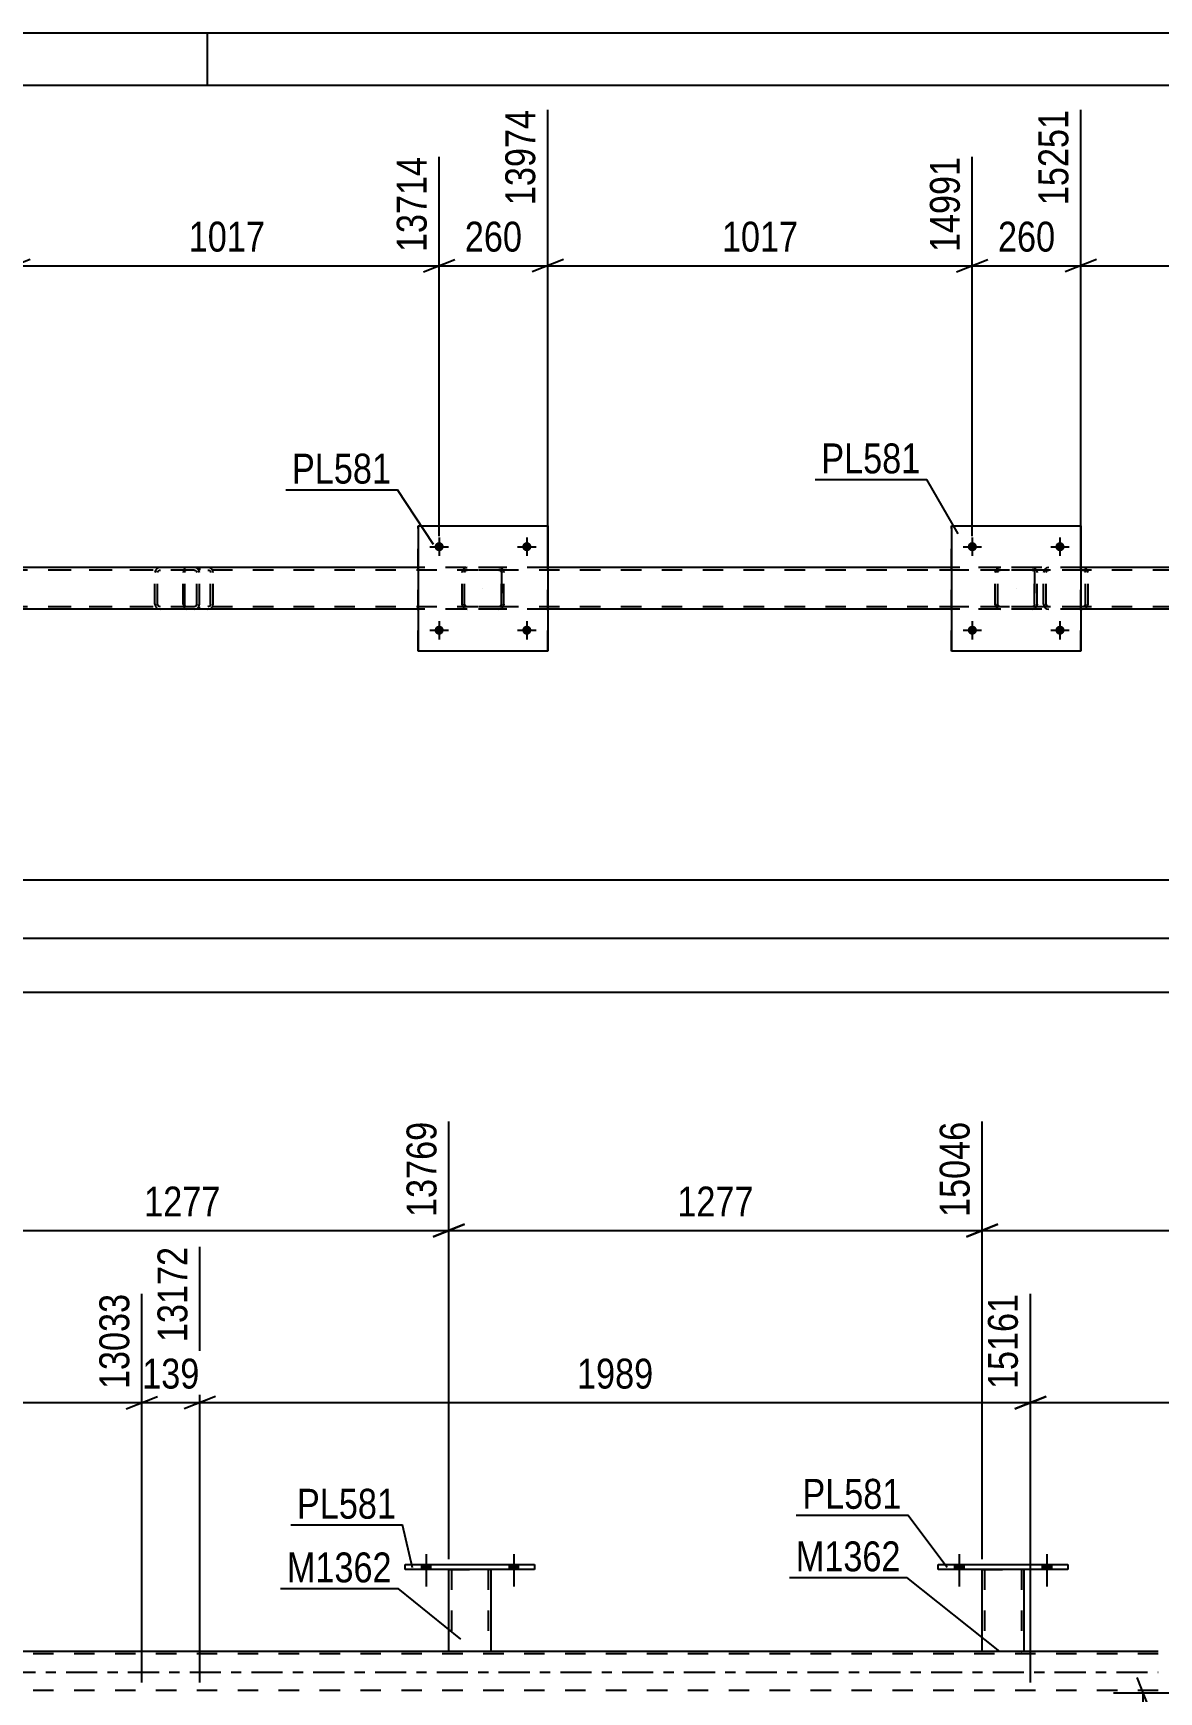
# Model space of a CAD drawing. Header units: millimetres. Extents: x -126 to 715, y -436 to 158.
# Drawn here: x 488 to 595.8, y -0.9 to 158.1 of the extents above; entities that cross this region are included whole.
import ezdxf

# ---------------------------------------------------------------- set-up
doc = ezdxf.new("R2010")
doc.units = ezdxf.units.MM
doc.linetypes.add('DXK_LINE_DOT2', pattern=[3.9198, 1.9599, -1.9599])
doc.linetypes.add('DXK_LINE_DOT3', pattern=[5.9187, 2.979, -0.9799, 0.9799, -0.9799])
doc.styles.add('Arial Narrow', font='ARIALN.TTF', dxfattribs={"height": 0.2})

# ---------------------------------------------------------------- blocks, each defined once
blk = doc.blocks.new('Unknown-232816294-1134')
at = {"color": 5, "linetype": 'Continuous'}
for p, q in [((714.67, 158.06), (-126.33, 158.06)), ((504.67, 153.06), (504.67, 158.06)), ((709.67, 153.06), (-121.33, 153.06))]:
    blk.add_line(p, q, dxfattribs=at)
blk = doc.blocks.new('Part-232816294-23063 - 23056')
at = {"color": 7, "linetype": 'DXK_LINE_DOT2'}
for p, q in [((503.38, 106.85), (488.25, 106.85)), ((503.38, 106.61), (488.25, 106.61)), ((499.67, 106.56), (499.63, 106.37)), ((499.91, 106.46), (499.96, 106.54)), ((500.15, 106.85), (499.95, 106.82)), ((499.96, 106.54), (500.05, 106.59)), ((500.05, 106.59), (500.15, 106.61)), ((503.58, 106.82), (503.38, 106.85)), ((503.38, 106.61), (503.48, 106.59)), ((503.48, 106.59), (503.56, 106.54)), ((503.56, 106.54), (503.62, 106.46)), ((503.89, 106.37), (503.85, 106.56)), ((499.63, 103.33), (499.63, 106.37)), ((499.89, 106.37), (499.91, 106.46)), ((499.89, 103.33), (499.89, 106.37)), ((503.62, 106.46), (503.64, 106.37)), ((503.64, 103.33), (503.64, 106.37)), ((503.89, 103.33), (503.89, 106.37)), ((499.63, 103.33), (499.67, 103.15)), ((499.91, 103.24), (499.89, 103.33)), ((503.64, 103.33), (503.62, 103.24)), ((503.85, 103.15), (503.89, 103.33)), ((503.38, 103.09), (488.25, 103.09)), ((503.38, 102.85), (488.25, 102.85)), ((499.96, 103.16), (499.91, 103.24)), ((499.95, 102.89), (500.15, 102.85)), ((500.05, 103.11), (499.96, 103.16)), ((500.15, 103.09), (500.05, 103.11)), ((503.48, 103.11), (503.38, 103.09)), ((503.38, 102.85), (503.58, 102.89)), ((503.56, 103.16), (503.48, 103.11)), ((503.62, 103.24), (503.56, 103.16))]:
    blk.add_line(p, q, dxfattribs=at)
for centre, start, end in [((500.13, 106.35), 110.7583, 155.68), ((503.4, 106.35), 24.32, 69.2417), ((500.13, 103.35), 204.32, 249.2417), ((503.4, 103.35), 290.7583, 335.68)]:
    blk.add_arc(centre, 0.496, start, end, dxfattribs=at)
blk = doc.blocks.new('Part-232816294-23064 - 23056')
at = {"color": 7, "linetype": 'DXK_LINE_DOT2'}
for p, q in [((588.51, 106.85), (573.38, 106.85)), ((588.51, 106.61), (573.38, 106.61)), ((584.81, 106.56), (584.77, 106.37)), ((585.04, 106.46), (585.1, 106.54)), ((585.28, 106.85), (585.08, 106.82)), ((585.1, 106.54), (585.18, 106.59)), ((585.18, 106.59), (585.28, 106.61)), ((588.71, 106.82), (588.51, 106.85)), ((588.51, 106.61), (588.61, 106.59)), ((588.61, 106.59), (588.7, 106.54)), ((588.7, 106.54), (588.75, 106.46)), ((589.03, 106.37), (588.99, 106.56)), ((584.77, 103.33), (584.77, 106.37)), ((585.02, 106.37), (585.04, 106.46)), ((585.02, 103.33), (585.02, 106.37)), ((588.75, 106.46), (588.77, 106.37)), ((588.77, 103.33), (588.77, 106.37)), ((589.03, 103.33), (589.03, 106.37)), ((584.77, 103.33), (584.81, 103.15)), ((585.04, 103.24), (585.02, 103.33)), ((588.77, 103.33), (588.75, 103.24)), ((588.99, 103.15), (589.03, 103.33)), ((588.51, 103.09), (573.38, 103.09)), ((588.51, 102.85), (573.38, 102.85)), ((585.1, 103.16), (585.04, 103.24)), ((585.08, 102.89), (585.28, 102.85)), ((585.18, 103.11), (585.1, 103.16)), ((585.28, 103.09), (585.18, 103.11)), ((588.61, 103.11), (588.51, 103.09)), ((588.51, 102.85), (588.71, 102.89)), ((588.7, 103.16), (588.61, 103.11)), ((588.75, 103.24), (588.7, 103.16))]:
    blk.add_line(p, q, dxfattribs=at)
for centre, start, end in [((585.26, 106.35), 110.7583, 155.68), ((588.53, 106.35), 24.32, 69.2417), ((585.26, 103.35), 204.32, 249.2417), ((588.53, 103.35), 290.7583, 335.68)]:
    blk.add_arc(centre, 0.496, start, end, dxfattribs=at)
blk = doc.blocks.new('Part-232816294-23072 - 23056')
at = {"color": 7, "linetype": 'DXK_LINE_DOT2'}
for p, q in [((502.37, 106.56), (502.34, 106.37)), ((502.42, 106.71), (502.37, 106.56)), ((502.51, 106.82), (502.42, 106.71)), ((502.49, 106.46), (502.52, 106.54)), ((502.62, 106.85), (502.51, 106.82)), ((502.52, 106.54), (502.56, 106.59)), ((502.56, 106.59), (502.62, 106.61)), ((514.9, 106.85), (502.62, 106.85)), ((514.9, 106.61), (502.62, 106.61)), ((503.89, 106.85), (503.89, 106.61)), ((504.9, 106.82), (504.71, 106.85)), ((504.71, 106.61), (504.8, 106.59)), ((504.8, 106.59), (504.88, 106.54)), ((504.88, 106.54), (504.94, 106.46)), ((505.21, 106.37), (505.17, 106.56)), ((502.34, 103.33), (502.34, 106.37)), ((502.48, 106.37), (502.49, 106.46)), ((502.48, 103.33), (502.48, 106.37)), ((504.94, 106.46), (504.96, 106.37)), ((504.96, 103.33), (504.96, 106.37)), ((505.21, 103.33), (505.21, 106.37)), ((502.34, 103.33), (502.37, 103.15)), ((502.49, 103.24), (502.48, 103.33)), ((504.96, 103.33), (504.94, 103.24)), ((505.17, 103.15), (505.21, 103.33)), ((502.37, 103.15), (502.42, 102.99)), ((502.42, 102.99), (502.51, 102.89)), ((502.52, 103.16), (502.49, 103.24)), ((502.51, 102.89), (502.62, 102.85)), ((502.56, 103.11), (502.52, 103.16)), ((502.62, 103.09), (502.56, 103.11)), ((514.9, 103.09), (502.62, 103.09)), ((514.9, 102.85), (502.62, 102.85)), ((503.89, 102.85), (503.89, 103.09)), ((504.8, 103.11), (504.71, 103.09)), ((504.71, 102.85), (504.9, 102.89)), ((504.88, 103.16), (504.8, 103.11)), ((504.94, 103.24), (504.88, 103.16))]:
    blk.add_line(p, q, dxfattribs=at)
for centre, start, end in [((504.72, 106.36), 23.8494, 68.8059), ((504.72, 103.35), 291.1941, 336.1506)]:
    blk.add_arc(centre, 0.492, start, end, dxfattribs=at)
blk = doc.blocks.new('Part-232816294-23153 - 23056')
at = {"color": 7, "linetype": 'DXK_LINE_DOT2'}
for p, q in [((605.03, 106.61), (267.49, 106.61)), ((537.26, 106.85), (524.86, 106.85)), ((588.34, 106.85), (575.94, 106.85)), ((605.03, 103.09), (267.49, 103.09)), ((537.26, 102.85), (524.86, 102.85)), ((588.34, 102.85), (575.94, 102.85))]:
    blk.add_line(p, q, dxfattribs=at)
at = {"color": 2, "linetype": 'Continuous'}
for p, q in [((524.86, 106.85), (486.18, 106.85)), ((575.94, 106.85), (537.26, 106.85)), ((605.03, 106.85), (588.34, 106.85)), ((524.86, 102.85), (486.18, 102.85)), ((575.94, 102.85), (537.26, 102.85)), ((605.03, 102.85), (588.34, 102.85))]:
    blk.add_line(p, q, dxfattribs=at)
blk = doc.blocks.new('Part-232816294-70152 - 23056')
at = {"color": 7, "linetype": 'DXK_LINE_DOT2'}
for p, q in [((529.06, 106.37), (529.1, 106.56)), ((529.1, 106.56), (529.06, 106.37)), ((529.32, 106.46), (529.37, 106.54)), ((529.36, 106.82), (529.54, 106.85)), ((529.54, 106.85), (529.36, 106.82)), ((529.37, 106.54), (529.45, 106.59)), ((529.45, 106.59), (529.54, 106.61)), ((532.58, 106.85), (529.54, 106.85)), ((532.58, 106.61), (529.54, 106.61)), ((532.58, 106.85), (532.77, 106.82)), ((532.77, 106.82), (532.58, 106.85)), ((532.58, 106.61), (532.68, 106.59)), ((532.68, 106.59), (532.75, 106.54)), ((532.75, 106.54), (532.81, 106.46)), ((533.03, 106.56), (533.06, 106.37)), ((533.06, 106.37), (533.03, 106.56)), ((529.06, 103.33), (529.06, 106.37)), ((529.06, 103.33), (529.06, 106.37)), ((529.3, 106.37), (529.32, 106.46)), ((529.3, 103.33), (529.3, 106.37)), ((529.3, 103.33), (529.3, 106.37)), ((532.81, 106.46), (532.82, 106.37)), ((532.82, 103.33), (532.82, 106.37)), ((532.82, 106.37), (532.82, 103.33)), ((533.06, 103.33), (533.06, 106.37)), ((533.06, 103.33), (533.06, 106.37)), ((529.1, 103.15), (529.06, 103.33)), ((529.06, 103.33), (529.1, 103.15)), ((529.32, 103.24), (529.3, 103.33)), ((532.82, 103.33), (532.81, 103.24)), ((533.06, 103.33), (533.03, 103.15)), ((533.03, 103.15), (533.06, 103.33)), ((529.37, 103.16), (529.32, 103.24)), ((529.54, 102.85), (529.36, 102.89)), ((529.36, 102.89), (529.54, 102.85)), ((529.45, 103.11), (529.37, 103.16)), ((529.54, 103.09), (529.45, 103.11)), ((532.58, 103.09), (529.54, 103.09)), ((532.58, 102.85), (529.54, 102.85)), ((532.68, 103.11), (532.58, 103.09)), ((532.77, 102.89), (532.58, 102.85)), ((532.58, 102.85), (532.77, 102.89)), ((532.75, 103.16), (532.68, 103.11)), ((532.81, 103.24), (532.75, 103.16))]:
    blk.add_line(p, q, dxfattribs=at)
at = {"color": 7, "linetype": 'DXK_LINE_DOT3'}
blk.add_line((531.06, 104.85), (531.06, 104.85), dxfattribs=at)
at = {"color": 7, "linetype": 'DXK_LINE_DOT2'}
for centre, start, end in [((529.54, 106.37), 112.5, 157.5), ((529.54, 106.37), 112.5, 157.5), ((532.58, 106.37), 22.5, 67.5), ((532.58, 106.37), 22.5, 67.5), ((529.54, 103.33), 202.5, 247.5), ((529.54, 103.33), 202.5, 247.5), ((532.58, 103.33), 292.5, 337.5), ((532.58, 103.33), 292.5, 337.5)]:
    blk.add_arc(centre, 0.48, start, end, dxfattribs=at)
blk = doc.blocks.new('Part-232816294-70153 - 23056')
at = {"color": 2, "linetype": 'Continuous'}
for p, q in [((524.86, 110.85), (524.86, 98.85)), ((524.86, 110.85), (537.26, 110.85)), ((537.26, 110.85), (537.26, 98.85)), ((537.26, 98.85), (524.86, 98.85))]:
    blk.add_line(p, q, dxfattribs=at)
at = {"color": 7, "linetype": 'DXK_LINE_DOT2'}
for p, q in [((524.86, 98.85), (524.86, 110.85)), ((537.26, 98.85), (537.26, 110.85))]:
    blk.add_line(p, q, dxfattribs=at)
blk = doc.blocks.new('Part-232816294-70154 - 23056')
at = {"color": 7, "linetype": 'DXK_LINE_DOT2'}
for p, q in [((580.14, 106.37), (580.18, 106.56)), ((580.18, 106.56), (580.14, 106.37)), ((580.4, 106.46), (580.46, 106.54)), ((580.44, 106.82), (580.62, 106.85)), ((580.62, 106.85), (580.44, 106.82)), ((580.46, 106.54), (580.53, 106.59)), ((580.53, 106.59), (580.62, 106.61)), ((583.66, 106.85), (580.62, 106.85)), ((583.66, 106.61), (580.62, 106.61)), ((583.66, 106.85), (583.85, 106.82)), ((583.85, 106.82), (583.66, 106.85)), ((583.66, 106.61), (583.76, 106.59)), ((583.76, 106.59), (583.83, 106.54)), ((583.83, 106.54), (583.89, 106.46)), ((584.11, 106.56), (584.14, 106.37)), ((584.14, 106.37), (584.11, 106.56)), ((580.14, 103.33), (580.14, 106.37)), ((580.14, 103.33), (580.14, 106.37)), ((580.38, 106.37), (580.4, 106.46)), ((580.38, 103.33), (580.38, 106.37)), ((580.38, 103.33), (580.38, 106.37)), ((583.89, 106.46), (583.9, 106.37)), ((583.9, 103.33), (583.9, 106.37)), ((583.9, 106.37), (583.9, 103.33)), ((584.14, 103.33), (584.14, 106.37)), ((584.14, 103.33), (584.14, 106.37)), ((580.18, 103.15), (580.14, 103.33)), ((580.14, 103.33), (580.18, 103.15)), ((580.4, 103.24), (580.38, 103.33)), ((583.9, 103.33), (583.89, 103.24)), ((584.14, 103.33), (584.11, 103.15)), ((584.11, 103.15), (584.14, 103.33)), ((580.46, 103.16), (580.4, 103.24)), ((580.62, 102.85), (580.44, 102.89)), ((580.44, 102.89), (580.62, 102.85)), ((580.53, 103.11), (580.46, 103.16)), ((580.62, 103.09), (580.53, 103.11)), ((583.66, 103.09), (580.62, 103.09)), ((583.66, 102.85), (580.62, 102.85)), ((583.76, 103.11), (583.66, 103.09)), ((583.85, 102.89), (583.66, 102.85)), ((583.66, 102.85), (583.85, 102.89)), ((583.83, 103.16), (583.76, 103.11)), ((583.89, 103.24), (583.83, 103.16))]:
    blk.add_line(p, q, dxfattribs=at)
at = {"color": 7, "linetype": 'DXK_LINE_DOT3'}
blk.add_line((582.14, 104.85), (582.14, 104.85), dxfattribs=at)
at = {"color": 7, "linetype": 'DXK_LINE_DOT2'}
for centre, start, end in [((580.62, 106.37), 112.5, 157.5), ((580.62, 106.37), 112.5, 157.5), ((583.66, 106.37), 22.5, 67.5), ((583.66, 106.37), 22.5, 67.5), ((580.62, 103.33), 202.5, 247.5), ((580.62, 103.33), 202.5, 247.5), ((583.66, 103.33), 292.5, 337.5), ((583.66, 103.33), 292.5, 337.5)]:
    blk.add_arc(centre, 0.48, start, end, dxfattribs=at)
blk = doc.blocks.new('Part-232816294-70155 - 23056')
at = {"color": 2, "linetype": 'Continuous'}
for p, q in [((575.94, 110.85), (575.94, 98.85)), ((575.94, 110.85), (588.34, 110.85)), ((588.34, 110.85), (588.34, 98.85)), ((588.34, 98.85), (575.94, 98.85))]:
    blk.add_line(p, q, dxfattribs=at)
at = {"color": 7, "linetype": 'DXK_LINE_DOT2'}
for p, q in [((575.94, 98.85), (575.94, 110.85)), ((588.34, 98.85), (588.34, 110.85))]:
    blk.add_line(p, q, dxfattribs=at)
blk = doc.blocks.new('Bolt-232816294-70178 - 23056')
at = {"linetype": 'Continuous'}
for points in [[(527.3, 100.85, -1), (526.42, 100.85, -1)], [(535.7, 100.85, -1), (534.82, 100.85, -1)]]:
    blk.add_hatch(color=1, dxfattribs=at).paths.add_polyline_path(points)
at = {"color": 1, "linetype": 'Continuous'}
for p, q in [((526.86, 101.73), (526.86, 99.97)), ((535.26, 101.73), (535.26, 99.97)), ((525.98, 100.85), (527.74, 100.85)), ((534.38, 100.85), (536.14, 100.85))]:
    blk.add_line(p, q, dxfattribs=at)
blk = doc.blocks.new('Bolt-232816294-70179 - 23056')
at = {"linetype": 'Continuous'}
for points in [[(527.3, 108.85, -1), (526.42, 108.85, -1)], [(535.7, 108.85, -1), (534.82, 108.85, -1)]]:
    blk.add_hatch(color=1, dxfattribs=at).paths.add_polyline_path(points)
at = {"color": 1, "linetype": 'Continuous'}
for p, q in [((526.86, 109.73), (526.86, 107.97)), ((535.26, 109.73), (535.26, 107.97)), ((525.98, 108.85), (527.74, 108.85)), ((534.38, 108.85), (536.14, 108.85))]:
    blk.add_line(p, q, dxfattribs=at)
blk = doc.blocks.new('Bolt-232816294-70180 - 23056')
at = {"linetype": 'Continuous'}
for points in [[(578.38, 100.85, -1), (577.5, 100.85, -1)], [(586.78, 100.85, -1), (585.9, 100.85, -1)]]:
    blk.add_hatch(color=1, dxfattribs=at).paths.add_polyline_path(points)
at = {"color": 1, "linetype": 'Continuous'}
for p, q in [((577.94, 101.73), (577.94, 99.97)), ((586.34, 101.73), (586.34, 99.97)), ((577.06, 100.85), (578.82, 100.85)), ((585.46, 100.85), (587.22, 100.85))]:
    blk.add_line(p, q, dxfattribs=at)
blk = doc.blocks.new('Bolt-232816294-70181 - 23056')
at = {"linetype": 'Continuous'}
for points in [[(578.38, 108.85, -1), (577.5, 108.85, -1)], [(586.78, 108.85, -1), (585.9, 108.85, -1)]]:
    blk.add_hatch(color=1, dxfattribs=at).paths.add_polyline_path(points)
at = {"color": 1, "linetype": 'Continuous'}
for p, q in [((577.94, 109.73), (577.94, 107.97)), ((586.34, 109.73), (586.34, 107.97)), ((577.06, 108.85), (578.82, 108.85)), ((585.46, 108.85), (587.22, 108.85))]:
    blk.add_line(p, q, dxfattribs=at)
blk = doc.blocks.new('Bolt-232816294-70632 - 1357')
at = {"linetype": 'Continuous'}
for points in [[(525.16, 10.84), (526.04, 10.84), (526.04, 11.32), (525.16, 11.32)], [(533.56, 10.84), (534.44, 10.84), (534.44, 11.32), (533.56, 11.32)]]:
    blk.add_hatch(color=1, dxfattribs=at).paths.add_polyline_path(points)
at = {"color": 1, "linetype": 'Continuous'}
for p, q in [((525.16, 11.32), (525.16, 10.84)), ((525.6, 12.32), (525.6, 9.2)), ((526.04, 11.32), (526.04, 10.84)), ((533.56, 11.32), (533.56, 10.84)), ((534, 12.32), (534, 9.2)), ((534.44, 11.32), (534.44, 10.84))]:
    blk.add_line(p, q, dxfattribs=at)
blk = doc.blocks.new('Part-232816294-1516 - 1357')
at = {"color": 7, "linetype": 'DXK_LINE_DOT2'}
for p, q in [((595.76, 2.76), (266.22, 2.76)), ((531.8, 3), (527.8, 3)), ((582.88, 3), (578.88, 3)), ((595.76, -0.76), (266.22, -0.76))]:
    blk.add_line(p, q, dxfattribs=at)
at = {"color": 2, "linetype": 'Continuous'}
for p, q in [((527.8, 3), (480.72, 3)), ((578.88, 3), (531.8, 3)), ((595.76, 3), (582.88, 3))]:
    blk.add_line(p, q, dxfattribs=at)
at = {"color": 7, "linetype": 'DXK_LINE_DOT3'}
blk.add_line((266.22, 1), (595.76, 1), dxfattribs=at)
blk = doc.blocks.new('Part-232816294-70608 - 1357')
at = {"color": 2, "linetype": 'Continuous'}
for p, q in [((578.88, 3), (578.88, 10.84)), ((582.88, 10.84), (582.88, 3)), ((582.84, 3), (578.88, 3)), ((582.88, 3), (582.84, 3))]:
    blk.add_line(p, q, dxfattribs=at)
at = {"color": 7, "linetype": 'DXK_LINE_DOT2'}
for p, q in [((578.88, 10.84), (582.88, 10.84)), ((578.88, 10.84), (578.88, 10.84)), ((578.88, 10.84), (578.88, 10.84)), ((579.12, 10.84), (579.12, 3)), ((582.64, 10.84), (582.64, 3)), ((582.88, 10.84), (582.88, 10.84)), ((582.88, 10.84), (582.88, 10.84)), ((582.62, 3), (582.64, 3))]:
    blk.add_line(p, q, dxfattribs=at)
blk = doc.blocks.new('Bolt-232816294-70634 - 1357')
at = {"linetype": 'Continuous'}
for points in [[(576.24, 10.84), (577.12, 10.84), (577.12, 11.32), (576.24, 11.32)], [(584.64, 10.84), (585.52, 10.84), (585.52, 11.32), (584.64, 11.32)]]:
    blk.add_hatch(color=1, dxfattribs=at).paths.add_polyline_path(points)
at = {"color": 1, "linetype": 'Continuous'}
for p, q in [((576.24, 11.32), (576.24, 10.84)), ((576.68, 12.32), (576.68, 9.2)), ((577.12, 11.32), (577.12, 10.84)), ((584.64, 11.32), (584.64, 10.84)), ((585.08, 12.32), (585.08, 9.2)), ((585.52, 11.32), (585.52, 10.84))]:
    blk.add_line(p, q, dxfattribs=at)
blk = doc.blocks.new('Part-232816294-70606 - 1357')
at = {"color": 2, "linetype": 'Continuous'}
for p, q in [((527.8, 3), (527.8, 10.84)), ((531.8, 10.84), (531.8, 3)), ((531.76, 3), (527.8, 3)), ((531.8, 3), (531.76, 3))]:
    blk.add_line(p, q, dxfattribs=at)
at = {"color": 7, "linetype": 'DXK_LINE_DOT2'}
for p, q in [((527.8, 10.84), (531.8, 10.84)), ((527.8, 10.84), (527.8, 10.84)), ((527.8, 10.84), (527.8, 10.84)), ((528.04, 10.84), (528.04, 3)), ((531.56, 10.84), (531.56, 3)), ((531.8, 10.84), (531.8, 10.84)), ((531.8, 10.84), (531.8, 10.84)), ((531.54, 3), (531.56, 3))]:
    blk.add_line(p, q, dxfattribs=at)
blk = doc.blocks.new('Part-232816294-70607 - 1357')
at = {"color": 2, "linetype": 'Continuous'}
for p, q in [((523.6, 10.84), (523.6, 11.32)), ((523.6, 11.32), (536, 11.32)), ((536, 11.32), (536, 10.84)), ((536, 10.84), (523.6, 10.84))]:
    blk.add_line(p, q, dxfattribs=at)
blk = doc.blocks.new('Part-232816294-70609 - 1357')
at = {"color": 2, "linetype": 'Continuous'}
for p, q in [((574.68, 10.84), (574.68, 11.32)), ((574.68, 11.32), (587.08, 11.32)), ((587.08, 11.32), (587.08, 10.84)), ((587.08, 10.84), (574.68, 10.84))]:
    blk.add_line(p, q, dxfattribs=at)
blk = doc.blocks.new('Bolt-232816294-70633 - 1357')
at = {"linetype": 'Continuous'}
for points in [[(525.16, 10.84), (526.04, 10.84), (526.04, 11.32), (525.16, 11.32)], [(533.56, 10.84), (534.44, 10.84), (534.44, 11.32), (533.56, 11.32)]]:
    blk.add_hatch(color=1, dxfattribs=at).paths.add_polyline_path(points)
at = {"color": 1, "linetype": 'Continuous'}
for p, q in [((525.16, 11.32), (525.16, 10.84)), ((525.6, 12.32), (525.6, 9.2)), ((526.04, 11.32), (526.04, 10.84)), ((533.56, 11.32), (533.56, 10.84)), ((534, 12.32), (534, 9.2)), ((534.44, 11.32), (534.44, 10.84))]:
    blk.add_line(p, q, dxfattribs=at)
blk = doc.blocks.new('Bolt-232816294-70635 - 1357')
at = {"linetype": 'Continuous'}
for points in [[(576.24, 10.84), (577.12, 10.84), (577.12, 11.32), (576.24, 11.32)], [(584.64, 10.84), (585.52, 10.84), (585.52, 11.32), (584.64, 11.32)]]:
    blk.add_hatch(color=1, dxfattribs=at).paths.add_polyline_path(points)
at = {"color": 1, "linetype": 'Continuous'}
for p, q in [((576.24, 11.32), (576.24, 10.84)), ((576.68, 12.32), (576.68, 9.2)), ((577.12, 11.32), (577.12, 10.84)), ((584.64, 11.32), (584.64, 10.84)), ((585.08, 12.32), (585.08, 9.2)), ((585.52, 11.32), (585.52, 10.84))]:
    blk.add_line(p, q, dxfattribs=at)
blk = doc.blocks.new('StraightDimension-232816294-82205 - 23056')
at = {"color": 7, "linetype": 'Continuous'}
for p, q in [((588.34, 107.85), (588.34, 150.72)), ((623.13, 109.85), (623.13, 146.22)), ((589.84, 136.38), (586.84, 135.18)), ((588.34, 135.78), (623.13, 135.78)), ((621.63, 135.18), (624.63, 136.38))]:
    blk.add_line(p, q, dxfattribs=at)
at = {"color": 0, "linetype": 'Continuous'}
blk.add_wipeout([(622.53, 146.82), (618.33, 146.82), (618.33, 136.48), (622.53, 136.48)], dxfattribs=at)
at = {"color": 0}
blk.add_wipeout([(609.99, 136.53), (609.99, 140.73), (601.48, 140.73), (601.48, 136.53)], dxfattribs=at)
at = {"color": 3, "linetype": 'Continuous', "style": 'Arial Narrow'}
blk.add_text('16268', height=2.863, rotation=90.0002, dxfattribs=at).set_placement((621.93, 137.08))
at = {"color": 3, "style": 'Arial Narrow'}
blk.add_text('1017', height=2.863, dxfattribs=at).set_placement((602.08, 137.13))
blk = doc.blocks.new('StraightDimension-232816294-27312 - 23056')
at = {"color": 7, "linetype": 'Continuous'}
blk.add_line((-22.48, 66.16), (650.69, 66.16), dxfattribs=at)
blk = doc.blocks.new('StraightDimension-232816294-27545 - 23056')
at = {"color": 7, "linetype": 'Continuous'}
blk.add_line((-21.68, 71.33), (650.05, 71.33), dxfattribs=at)
blk = doc.blocks.new('StraightDimension-232816294-49140 - 23056')
at = {"color": 7, "linetype": 'Continuous'}
blk.add_line((267.09, 76.93), (650.05, 76.93), dxfattribs=at)
blk = doc.blocks.new('StraightDimension-232816294-82206 - 23056')
at = {"color": 7, "linetype": 'Continuous'}
for p, q in [((588.34, 107.85), (588.34, 150.72)), ((577.94, 109.85), (577.94, 146.22)), ((576.44, 135.18), (579.44, 136.38)), ((577.94, 135.78), (588.34, 135.78)), ((589.84, 136.38), (586.84, 135.18))]:
    blk.add_line(p, q, dxfattribs=at)
at = {"color": 0}
blk.add_wipeout([(586.49, 136.53), (586.49, 140.73), (579.8, 140.73), (579.8, 136.53)], dxfattribs=at)
at = {"color": 3, "style": 'Arial Narrow'}
blk.add_text('260', height=2.863, dxfattribs=at).set_placement((580.4, 137.13))
at = {"color": 0, "linetype": 'Continuous'}
blk.add_wipeout([(587.74, 151.32), (583.54, 151.32), (583.54, 140.98), (587.74, 140.98)], dxfattribs=at)
at = {"color": 3, "linetype": 'Continuous', "style": 'Arial Narrow'}
blk.add_text('15251', height=2.863, rotation=90.0002, dxfattribs=at).set_placement((587.14, 141.58))
blk = doc.blocks.new('StraightDimension-232816294-82207 - 23056')
at = {"color": 7, "linetype": 'Continuous'}
for p, q in [((537.26, 107.85), (537.26, 150.72)), ((577.94, 109.85), (577.94, 146.22)), ((538.76, 136.38), (535.76, 135.18)), ((537.26, 135.78), (577.94, 135.78)), ((576.44, 135.18), (579.44, 136.38))]:
    blk.add_line(p, q, dxfattribs=at)
at = {"color": 0, "linetype": 'Continuous'}
blk.add_wipeout([(577.34, 146.82), (573.14, 146.82), (573.14, 136.48), (577.34, 136.48)], dxfattribs=at)
at = {"color": 0}
blk.add_wipeout([(561.86, 136.53), (561.86, 140.73), (553.35, 140.73), (553.35, 136.53)], dxfattribs=at)
at = {"color": 3, "linetype": 'Continuous', "style": 'Arial Narrow'}
blk.add_text('14991', height=2.863, rotation=90.0002, dxfattribs=at).set_placement((576.74, 137.08))
at = {"color": 3, "style": 'Arial Narrow'}
blk.add_text('1017', height=2.863, dxfattribs=at).set_placement((553.95, 137.13))
blk = doc.blocks.new('StraightDimension-232816294-82208 - 23056')
at = {"color": 7, "linetype": 'Continuous'}
for p, q in [((537.26, 107.85), (537.26, 150.72)), ((526.86, 109.85), (526.86, 146.22)), ((525.36, 135.18), (528.36, 136.38)), ((526.86, 135.78), (537.26, 135.78)), ((538.76, 136.38), (535.76, 135.18))]:
    blk.add_line(p, q, dxfattribs=at)
at = {"color": 0}
blk.add_wipeout([(535.41, 136.53), (535.41, 140.73), (528.72, 140.73), (528.72, 136.53)], dxfattribs=at)
at = {"color": 3, "style": 'Arial Narrow'}
blk.add_text('260', height=2.863, dxfattribs=at).set_placement((529.32, 137.13))
at = {"color": 0, "linetype": 'Continuous'}
blk.add_wipeout([(536.66, 151.32), (532.46, 151.32), (532.46, 140.98), (536.66, 140.98)], dxfattribs=at)
at = {"color": 3, "linetype": 'Continuous', "style": 'Arial Narrow'}
blk.add_text('13974', height=2.863, rotation=90.0002, dxfattribs=at).set_placement((536.06, 141.58))
blk = doc.blocks.new('StraightDimension-232816294-82209 - 23056')
at = {"color": 7, "linetype": 'Continuous'}
for p, q in [((486.18, 107.85), (486.18, 150.72)), ((526.86, 109.85), (526.86, 146.22)), ((487.68, 136.38), (484.68, 135.18)), ((486.18, 135.78), (526.86, 135.78)), ((525.36, 135.18), (528.36, 136.38))]:
    blk.add_line(p, q, dxfattribs=at)
at = {"color": 0, "linetype": 'Continuous'}
blk.add_wipeout([(526.26, 146.82), (522.06, 146.82), (522.06, 136.48), (526.26, 136.48)], dxfattribs=at)
at = {"color": 0}
blk.add_wipeout([(510.78, 136.53), (510.78, 140.73), (502.27, 140.73), (502.27, 136.53)], dxfattribs=at)
at = {"color": 3, "linetype": 'Continuous', "style": 'Arial Narrow'}
blk.add_text('13714', height=2.863, rotation=90.0002, dxfattribs=at).set_placement((525.66, 137.08))
at = {"color": 3, "style": 'Arial Narrow'}
blk.add_text('1017', height=2.863, dxfattribs=at).set_placement((502.87, 137.13))
blk = doc.blocks.new('StraightDimension-232816294-84320 - 1357')
at = {"color": 7, "linetype": 'Continuous'}
for p, q in [((476.72, 11.84), (476.72, 53.76)), ((527.8, 11.84), (527.8, 53.76)), ((478.22, 43.92), (475.22, 42.72)), ((476.72, 43.32), (527.8, 43.32)), ((526.3, 42.72), (529.3, 43.92))]:
    blk.add_line(p, q, dxfattribs=at)
at = {"color": 0, "linetype": 'Continuous'}
blk.add_wipeout([(527.2, 54.36), (523, 54.36), (523, 44.02), (527.2, 44.02)], dxfattribs=at)
at = {"color": 0}
blk.add_wipeout([(506.51, 44.07), (506.51, 48.27), (498, 48.27), (498, 44.07)], dxfattribs=at)
at = {"color": 3, "linetype": 'Continuous', "style": 'Arial Narrow'}
blk.add_text('13769', height=2.863, rotation=90.0002, dxfattribs=at).set_placement((526.6, 44.62))
at = {"color": 3, "style": 'Arial Narrow'}
blk.add_text('1277', height=2.863, dxfattribs=at).set_placement((498.6, 44.67))
blk = doc.blocks.new('StraightDimension-232816294-48154 - 1357')
at = {"color": 7, "linetype": 'Continuous'}
for p, q in [((583.5, 0), (583.5, 37.27)), ((650.05, 4), (650.05, 37.27)), ((585, 27.43), (582, 26.23)), ((648.55, 26.23), (651.55, 27.43)), ((583.5, 26.83), (650.05, 26.83))]:
    blk.add_line(p, q, dxfattribs=at)
at = {"color": 0, "linetype": 'Continuous'}
blk.add_wipeout([(649.45, 37.87), (645.25, 37.87), (645.25, 27.53), (649.45, 27.53)], dxfattribs=at)
at = {"color": 0}
blk.add_wipeout([(621.03, 27.58), (621.03, 31.78), (612.52, 31.78), (612.52, 27.58)], dxfattribs=at)
at = {"color": 3, "linetype": 'Continuous', "style": 'Arial Narrow'}
blk.add_text('16941', height=2.863, rotation=90.0002, dxfattribs=at).set_placement((648.85, 28.13))
at = {"color": 3, "style": 'Arial Narrow'}
blk.add_text('1780', height=2.863, dxfattribs=at).set_placement((613.12, 28.18))
blk = doc.blocks.new('StraightDimension-232816294-2396 - 1357')
at = {"color": 7, "linetype": 'Continuous'}
for p, q in [((594.92, -2.5), (593.72, 0.5)), ((605.48, -1), (591.47, -1)), ((594.32, -122.22), (594.32, -1)), ((593.72, -120.72), (594.92, -123.72)), ((568.09, -122.22), (596.72, -122.22))]:
    blk.add_line(p, q, dxfattribs=at)
at = {"color": 0}
blk.add_wipeout([(593.57, -57.35), (589.37, -57.35), (589.37, -65.87), (593.57, -65.87)], dxfattribs=at)
at = {"color": 3, "style": 'Arial Narrow'}
blk.add_text('3030', height=2.863, rotation=90.0002, dxfattribs=at).set_placement((592.97, -65.27))
blk = doc.blocks.new('StraightDimension-232816294-48155 - 1357')
at = {"color": 7, "linetype": 'Continuous'}
for p, q in [((503.94, 0), (503.94, 41.77)), ((583.5, 0), (583.5, 37.27)), ((505.44, 27.43), (502.44, 26.23)), ((582, 26.23), (585, 27.43)), ((503.94, 26.83), (583.5, 26.83))]:
    blk.add_line(p, q, dxfattribs=at)
at = {"color": 0, "linetype": 'Continuous'}
blk.add_wipeout([(582.9, 37.87), (578.7, 37.87), (578.7, 27.53), (582.9, 27.53)], dxfattribs=at)
at = {"color": 0}
blk.add_wipeout([(547.98, 27.58), (547.98, 31.78), (539.47, 31.78), (539.47, 27.58)], dxfattribs=at)
at = {"color": 3, "linetype": 'Continuous', "style": 'Arial Narrow'}
blk.add_text('15161', height=2.863, rotation=90.0002, dxfattribs=at).set_placement((582.3, 28.13))
at = {"color": 3, "style": 'Arial Narrow'}
blk.add_text('1989', height=2.863, dxfattribs=at).set_placement((540.07, 28.18))
blk = doc.blocks.new('StraightDimension-232816294-48156 - 1357')
at = {"color": 7, "linetype": 'Continuous'}
for p, q in [((503.94, 0), (503.94, 41.77)), ((498.37, 0), (498.37, 37.27)), ((496.87, 26.23), (499.87, 27.43)), ((505.44, 27.43), (502.44, 26.23)), ((498.37, 26.83), (503.94, 26.83))]:
    blk.add_line(p, q, dxfattribs=at)
at = {"color": 0}
blk.add_wipeout([(504.5, 27.58), (504.5, 31.78), (497.81, 31.78), (497.81, 27.58)], dxfattribs=at)
at = {"color": 3, "style": 'Arial Narrow'}
blk.add_text('139', height=2.863, dxfattribs=at).set_placement((498.41, 28.18))
at = {"color": 0, "linetype": 'Continuous'}
blk.add_wipeout([(503.34, 42.37), (499.14, 42.37), (499.14, 32.03), (503.34, 32.03)], dxfattribs=at)
at = {"color": 3, "linetype": 'Continuous', "style": 'Arial Narrow'}
blk.add_text('13172', height=2.863, rotation=90.0002, dxfattribs=at).set_placement((502.74, 32.63))
blk = doc.blocks.new('StraightDimension-232816294-48157 - 1357')
at = {"color": 7, "linetype": 'Continuous'}
for p, q in [((418.81, 0), (418.81, 41.77)), ((498.37, 0), (498.37, 37.27)), ((420.31, 27.43), (417.31, 26.23)), ((496.87, 26.23), (499.87, 27.43)), ((418.81, 26.83), (498.37, 26.83))]:
    blk.add_line(p, q, dxfattribs=at)
at = {"color": 0, "linetype": 'Continuous'}
blk.add_wipeout([(497.77, 37.87), (493.57, 37.87), (493.57, 27.53), (497.77, 27.53)], dxfattribs=at)
at = {"color": 0}
blk.add_wipeout([(462.84, 27.58), (462.84, 31.78), (454.33, 31.78), (454.33, 27.58)], dxfattribs=at)
at = {"color": 3, "linetype": 'Continuous', "style": 'Arial Narrow'}
blk.add_text('13033', height=2.863, rotation=90.0002, dxfattribs=at).set_placement((497.17, 28.13))
at = {"color": 3, "style": 'Arial Narrow'}
blk.add_text('1989', height=2.863, dxfattribs=at).set_placement((454.93, 28.18))
blk = doc.blocks.new('StraightDimension-232816294-84318 - 1357')
at = {"color": 7, "linetype": 'Continuous'}
for p, q in [((578.88, 11.84), (578.88, 53.76)), ((625.23, 11.84), (625.23, 53.76)), ((580.38, 43.92), (577.38, 42.72)), ((578.88, 43.32), (625.23, 43.32)), ((623.73, 42.72), (626.73, 43.92))]:
    blk.add_line(p, q, dxfattribs=at)
at = {"color": 0, "linetype": 'Continuous'}
blk.add_wipeout([(624.63, 54.36), (620.43, 54.36), (620.43, 44.02), (624.63, 44.02)], dxfattribs=at)
at = {"color": 0}
blk.add_wipeout([(606.31, 44.07), (606.31, 48.27), (597.8, 48.27), (597.8, 44.07)], dxfattribs=at)
at = {"color": 3, "linetype": 'Continuous', "style": 'Arial Narrow'}
blk.add_text('16323', height=2.863, rotation=90.0002, dxfattribs=at).set_placement((624.03, 44.62))
at = {"color": 3, "style": 'Arial Narrow'}
blk.add_text('1277', height=2.863, dxfattribs=at).set_placement((598.4, 44.67))
blk = doc.blocks.new('StraightDimension-232816294-84319 - 1357')
at = {"color": 7, "linetype": 'Continuous'}
for p, q in [((527.8, 11.84), (527.8, 53.76)), ((578.88, 11.84), (578.88, 53.76)), ((529.3, 43.92), (526.3, 42.72)), ((527.8, 43.32), (578.88, 43.32)), ((577.38, 42.72), (580.38, 43.92))]:
    blk.add_line(p, q, dxfattribs=at)
at = {"color": 0, "linetype": 'Continuous'}
blk.add_wipeout([(578.28, 54.36), (574.08, 54.36), (574.08, 44.02), (578.28, 44.02)], dxfattribs=at)
at = {"color": 0}
blk.add_wipeout([(557.59, 44.07), (557.59, 48.27), (549.08, 48.27), (549.08, 44.07)], dxfattribs=at)
at = {"color": 3, "linetype": 'Continuous', "style": 'Arial Narrow'}
blk.add_text('15046', height=2.863, rotation=90.0002, dxfattribs=at).set_placement((577.68, 44.62))
at = {"color": 3, "style": 'Arial Narrow'}
blk.add_text('1277', height=2.863, dxfattribs=at).set_placement((549.68, 44.67))
blk = doc.blocks.new('Mark-232816294-83005 - 23056')
at = {"color": 0}
blk.add_wipeout([(522.27, 114.9), (522.27, 117.9), (512.76, 117.9), (512.76, 114.9)], dxfattribs=at)
blk.add_wipeout([(522.27, 114.9), (522.27, 117.9), (512.76, 117.9), (512.76, 114.9)], dxfattribs=at)
at = {"color": 30, "linetype": 'Continuous'}
for p in [(512.16, 114.3), (526.33, 109.05)]:
    blk.add_line(p, (522.87, 114.3), dxfattribs=at)
at = {"color": 3, "style": 'Arial Narrow'}
blk.add_text('PL581', height=2.863, dxfattribs=at).set_placement((512.76, 114.9))
blk = doc.blocks.new('Mark-232816294-83008 - 23056')
at = {"color": 0}
blk.add_wipeout([(572.97, 115.88), (572.97, 118.88), (563.47, 118.88), (563.47, 115.88)], dxfattribs=at)
blk.add_wipeout([(572.97, 115.88), (572.97, 118.88), (563.47, 118.88), (563.47, 115.88)], dxfattribs=at)
at = {"color": 30, "linetype": 'Continuous'}
for p in [(562.87, 115.28), (576.57, 110.09)]:
    blk.add_line(p, (573.57, 115.28), dxfattribs=at)
at = {"color": 3, "style": 'Arial Narrow'}
blk.add_text('PL581', height=2.863, dxfattribs=at).set_placement((563.47, 115.88))
blk = doc.blocks.new('Mark-232816294-83269 - 1357')
at = {"color": 0}
blk.add_wipeout([(571.08, 10.67), (571.08, 13.67), (561.03, 13.67), (561.03, 10.67)], dxfattribs=at)
blk.add_wipeout([(571.08, 10.67), (571.08, 13.67), (561.03, 13.67), (561.03, 10.67)], dxfattribs=at)
at = {"color": 30, "linetype": 'Continuous'}
for p in [(560.43, 10.07), (580.57, 3)]:
    blk.add_line(p, (571.68, 10.07), dxfattribs=at)
at = {"color": 3, "style": 'Arial Narrow'}
blk.add_text('M1362', height=2.863, dxfattribs=at).set_placement((561.03, 10.67))
blk = doc.blocks.new('Mark-232816294-83272 - 1357')
at = {"color": 0}
blk.add_wipeout([(571.16, 16.66), (571.16, 19.66), (561.66, 19.66), (561.66, 16.66)], dxfattribs=at)
blk.add_wipeout([(571.16, 16.66), (571.16, 19.66), (561.66, 19.66), (561.66, 16.66)], dxfattribs=at)
at = {"color": 30, "linetype": 'Continuous'}
for p in [(561.06, 16.06), (575.52, 11.03)]:
    blk.add_line(p, (571.76, 16.06), dxfattribs=at)
at = {"color": 3, "style": 'Arial Narrow'}
blk.add_text('PL581', height=2.863, dxfattribs=at).set_placement((561.66, 16.66))
blk = doc.blocks.new('Mark-232816294-83263 - 1357')
at = {"color": 0}
blk.add_wipeout([(522.32, 9.61), (522.32, 12.61), (512.27, 12.61), (512.27, 9.61)], dxfattribs=at)
blk.add_wipeout([(522.32, 9.61), (522.32, 12.61), (512.27, 12.61), (512.27, 9.61)], dxfattribs=at)
at = {"color": 30, "linetype": 'Continuous'}
for p in [(511.67, 9.01), (528.93, 4.17)]:
    blk.add_line(p, (522.92, 9.01), dxfattribs=at)
at = {"color": 3, "style": 'Arial Narrow'}
blk.add_text('M1362', height=2.863, dxfattribs=at).set_placement((512.27, 9.61))
blk = doc.blocks.new('Mark-232816294-83266 - 1357')
at = {"color": 0}
blk.add_wipeout([(522.74, 15.71), (522.74, 18.71), (513.24, 18.71), (513.24, 15.71)], dxfattribs=at)
blk.add_wipeout([(522.74, 15.71), (522.74, 18.71), (513.24, 18.71), (513.24, 15.71)], dxfattribs=at)
at = {"color": 30, "linetype": 'Continuous'}
for p in [(512.64, 15.11), (524.32, 11)]:
    blk.add_line(p, (523.34, 15.11), dxfattribs=at)
at = {"color": 3, "style": 'Arial Narrow'}
blk.add_text('PL581', height=2.863, dxfattribs=at).set_placement((513.24, 15.71))

msp = doc.modelspace()

# ---------------------------------------------------------------- block references
for name in ['Unknown-232816294-1134', 'Part-232816294-70153 - 23056', 'Bolt-232816294-70179 - 23056', 'Part-232816294-70155 - 23056', 'Bolt-232816294-70181 - 23056', 'Part-232816294-23153 - 23056', 'Part-232816294-23063 - 23056', 'Part-232816294-23072 - 23056', 'Part-232816294-70152 - 23056', 'Part-232816294-23064 - 23056', 'Part-232816294-70154 - 23056', 'Bolt-232816294-70178 - 23056', 'Bolt-232816294-70180 - 23056', 'Part-232816294-70607 - 1357', 'Bolt-232816294-70632 - 1357', 'Bolt-232816294-70633 - 1357', 'Part-232816294-70609 - 1357', 'Bolt-232816294-70634 - 1357', 'Bolt-232816294-70635 - 1357', 'Part-232816294-70606 - 1357', 'Part-232816294-70608 - 1357', 'Part-232816294-1516 - 1357']:
    msp.add_blockref(name, (0, 0))

# ---------------------------------------------------------------- next in the draw order: block references
for name in ['StraightDimension-232816294-82205 - 23056', 'StraightDimension-232816294-27312 - 23056', 'StraightDimension-232816294-84320 - 1357', 'StraightDimension-232816294-48154 - 1357']:
    msp.add_blockref(name, (0, 0))

# ---------------------------------------------------------------- next in the draw order: block references
for name in ['StraightDimension-232816294-82206 - 23056', 'StraightDimension-232816294-27545 - 23056', 'StraightDimension-232816294-2396 - 1357']:
    msp.add_blockref(name, (0, 0))

# ---------------------------------------------------------------- next in the draw order: block references
for name in ['StraightDimension-232816294-82207 - 23056', 'StraightDimension-232816294-49140 - 23056', 'StraightDimension-232816294-48155 - 1357']:
    msp.add_blockref(name, (0, 0))

# ---------------------------------------------------------------- next in the draw order: block references
for name in ['StraightDimension-232816294-82208 - 23056', 'Mark-232816294-83008 - 23056', 'StraightDimension-232816294-84318 - 1357', 'StraightDimension-232816294-48156 - 1357']:
    msp.add_blockref(name, (0, 0))

# ---------------------------------------------------------------- next in the draw order: block references
for name in ['StraightDimension-232816294-82209 - 23056', 'StraightDimension-232816294-84319 - 1357', 'StraightDimension-232816294-48157 - 1357']:
    msp.add_blockref(name, (0, 0))

# ---------------------------------------------------------------- next in the draw order: block references
for name in ['Mark-232816294-83005 - 23056', 'Mark-232816294-83269 - 1357', 'Mark-232816294-83263 - 1357']:
    msp.add_blockref(name, (0, 0))

# ---------------------------------------------------------------- next in the draw order: block references
for name in ['Mark-232816294-83272 - 1357', 'Mark-232816294-83266 - 1357']:
    msp.add_blockref(name, (0, 0))

doc.saveas('drawing.dxf')
